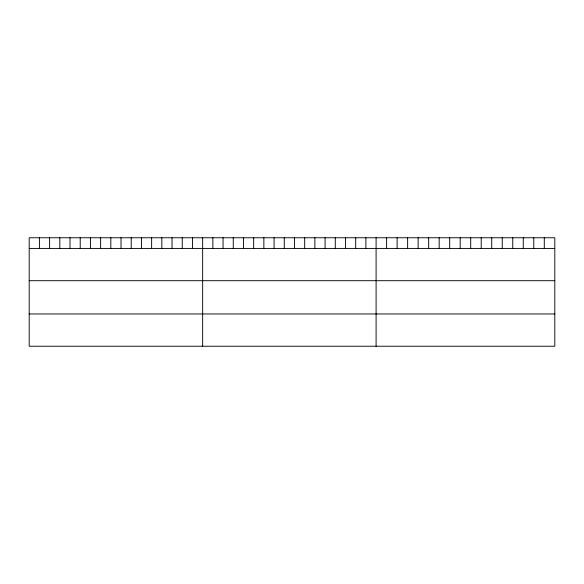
<?xml version="1.0" encoding="UTF-8"?>
<svg xmlns="http://www.w3.org/2000/svg" width="584" height="584" viewBox="0 0 584 584"><rect width="100%" height="100%" fill="white"/><g stroke="black" fill="none" stroke-linecap="round" stroke-linejoin="round"><path stroke-width="0.88" d="M554.8 248.419L554.8 346.239L29.2 346.239L29.2 237.761L554.8 237.761L554.8 248.419L29.2 248.419M29.2 280.7L554.8 280.7M29.2 313.958L554.8 313.958M544.288 237.761L544.288 248.419M533.776 237.761L533.776 248.419M523.264 237.761L523.264 248.419M512.752 237.761L512.752 248.419M502.24 237.761L502.24 248.419M491.728 237.761L491.728 248.419M481.216 237.761L481.216 248.419M470.704 237.761L470.704 248.419M460.192 237.761L460.192 248.419M449.68 237.761L449.68 248.419M439.168 237.761L439.168 248.419M428.656 237.761L428.656 248.419M418.144 237.761L418.144 248.419M407.632 237.761L407.632 248.419M397.12 237.761L397.12 248.419M386.608 237.761L386.608 248.419M376.096 237.761L376.096 346.239M365.891 237.761L365.891 248.419M355.692 237.761L355.692 248.419M345.487 237.761L345.487 248.419M335.282 237.761L335.282 248.419M325.084 237.761L325.084 248.419M314.878 237.761L314.878 248.419M304.673 237.761L304.673 248.419M294.475 237.761L294.475 248.419M284.269 237.761L284.269 248.419M274.071 237.761L274.071 248.419M263.866 237.761L263.866 248.419M253.66 237.761L253.66 248.419M243.462 237.761L243.462 248.419M233.257 237.761L233.257 248.419M223.052 237.761L223.052 248.419M212.853 237.761L212.853 248.419M202.648 237.761L202.648 346.239M192.443 237.761L192.443 248.419M182.244 237.761L182.244 248.419M172.039 237.761L172.039 248.419M161.834 237.761L161.834 248.419M151.636 237.761L151.636 248.419M141.43 237.761L141.43 248.419M131.225 237.761L131.225 248.419M121.027 237.761L121.027 248.419M110.821 237.761L110.821 248.419M100.623 237.761L100.623 248.419M90.418 237.761L90.418 248.419M80.212 237.761L80.212 248.419M70.014 237.761L70.014 248.419M59.809 237.761L59.809 248.419M49.604 237.761L49.604 248.419M39.405 237.761L39.405 248.419"/></g></svg>
